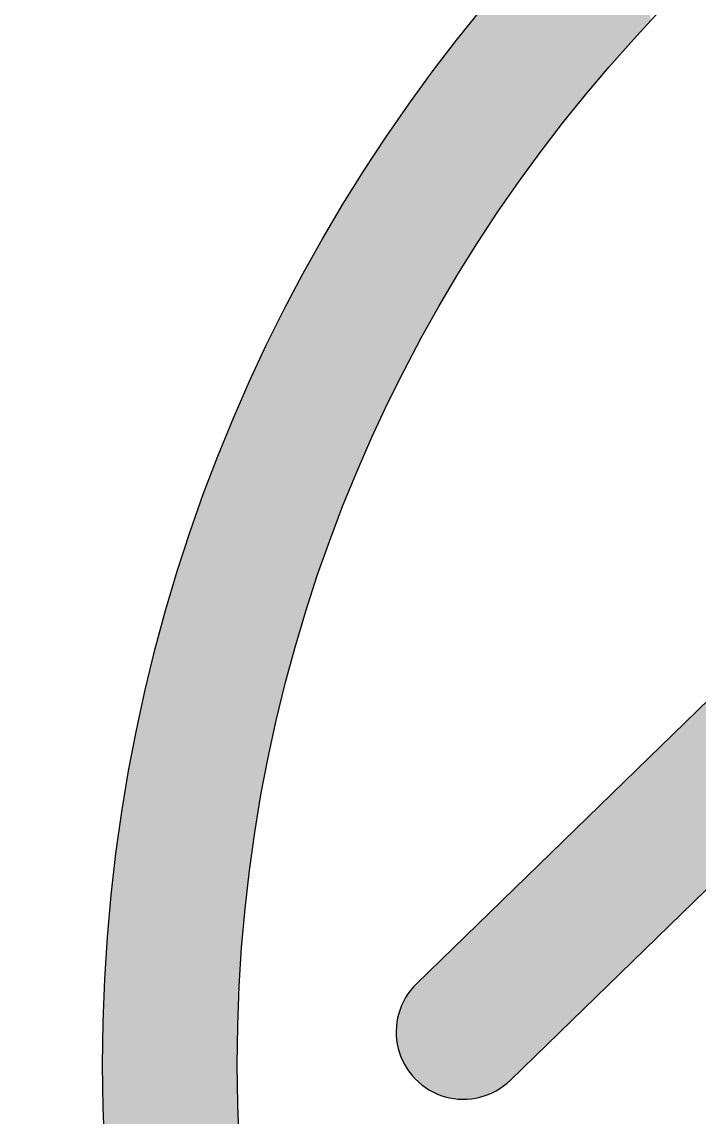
# Model space of a CAD drawing. Extents: x 39521 to 39941, y -9225 to -8631.
# Drawn here: x 39683.8887 to 39684.1906, y -9077.8748 to -9077.3864 of the extents above; entities that cross this region are included whole.
import ezdxf

# ---------------------------------------------------------------- set-up
doc = ezdxf.new("R2010")
doc.units = 0
doc.header["$LTSCALE"] = 7
doc.header["$MEASUREMENT"] = 0
doc.layers.add('D', color=2, linetype='CONTINUOUS')
doc.layers.add('DWG', color=7, linetype='CONTINUOUS')

msp = doc.modelspace()

# ---------------------------------------------------------------- linework, layer by layer
at = {"layer": 'D'}
msp.add_lwpolyline([(39684.25898, -9077.71002, 1), (39684.21714, -9077.66702), (39684.06465, -9077.81538, 1), (39684.10649, -9077.85839), (39684.25898, -9077.71002)], format="xyb", dxfattribs=at)
for radius in [0.74, 0.68]:
    msp.add_circle((39684.66468, -9077.85148), radius, dxfattribs=at)
for points in [[(39684.15962, -9077.39617), (39684.15515, -9077.31485), (39684.15962, -9077.31071)], [(39684.15962, -9077.39617), (39684.15962, -9077.31071), (39684.1692, -9077.38581)], [(39684.15515, -9077.40126), (39684.14801, -9077.3218), (39684.15515, -9077.31485)], [(39684.15515, -9077.40126), (39684.15515, -9077.31485), (39684.15962, -9077.39617)], [(39684.14801, -9077.40938), (39684.14143, -9077.32822), (39684.14801, -9077.3218)], [(39684.14801, -9077.40938), (39684.14801, -9077.3218), (39684.15515, -9077.40126)], [(39684.14143, -9077.41728), (39684.13676, -9077.333), (39684.14143, -9077.32822)], [(39684.14143, -9077.41728), (39684.14143, -9077.32822), (39684.14801, -9077.40938)], [(39684.13676, -9077.42288), (39684.12806, -9077.34194), (39684.13676, -9077.333)], [(39684.13676, -9077.42288), (39684.13676, -9077.333), (39684.14143, -9077.41728)], [(39684.12806, -9077.43389), (39684.12588, -9077.34429), (39684.12806, -9077.34194)], [(39684.12806, -9077.43389), (39684.12806, -9077.34194), (39684.13676, -9077.42288)], [(39684.12588, -9077.43664), (39684.11538, -9077.35564), (39684.12588, -9077.34429)], [(39684.12588, -9077.43664), (39684.12588, -9077.34429), (39684.12806, -9077.43389)], [(39684.11505, -9077.45111), (39684.10526, -9077.36715), (39684.11505, -9077.356)], [(39684.11538, -9077.45065), (39684.11505, -9077.356), (39684.11538, -9077.35564)], [(39684.11505, -9077.45111), (39684.11505, -9077.356), (39684.11538, -9077.45065)], [(39684.11538, -9077.45065), (39684.11538, -9077.35564), (39684.12588, -9077.43664)], [(39684.10526, -9077.4649), (39684.10242, -9077.37037), (39684.10526, -9077.36715)], [(39684.10526, -9077.4649), (39684.10526, -9077.36715), (39684.11505, -9077.45111)], [(39684.10242, -9077.46912), (39684.09553, -9077.37865), (39684.10242, -9077.37037)], [(39684.10242, -9077.46912), (39684.10242, -9077.37037), (39684.10526, -9077.4649)], [(39684.09553, -9077.47938), (39684.09018, -9077.38506), (39684.09553, -9077.37865)], [(39684.09553, -9077.47938), (39684.09553, -9077.37865), (39684.10242, -9077.46912)], [(39684.09018, -9077.48778), (39684.0862, -9077.3901), (39684.09018, -9077.38506)], [(39684.09018, -9077.48778), (39684.09018, -9077.38506), (39684.09553, -9077.47938)], [(39684.0862, -9077.49405), (39684.07834, -9077.40003), (39684.0862, -9077.3901)], [(39684.0862, -9077.49405), (39684.0862, -9077.3901), (39684.09018, -9077.48778)], [(39684.07727, -9077.50892), (39684.06875, -9077.41282), (39684.07727, -9077.40146)], [(39684.07834, -9077.50714), (39684.07727, -9077.40146), (39684.07834, -9077.40003)], [(39684.07727, -9077.50892), (39684.07727, -9077.40146), (39684.07834, -9077.50714)], [(39684.07834, -9077.50714), (39684.07834, -9077.40003), (39684.0862, -9077.49405)], [(39684.06691, -9077.52742), (39684.06065, -9077.4241), (39684.06691, -9077.41528)], [(39684.06875, -9077.52396), (39684.06691, -9077.41528), (39684.06875, -9077.41282)], [(39684.06691, -9077.52742), (39684.06691, -9077.41528), (39684.06875, -9077.52396)], [(39684.06875, -9077.52396), (39684.06875, -9077.41282), (39684.07727, -9077.50892)], [(39684.06065, -9077.53916), (39684.0559, -9077.43079), (39684.06065, -9077.4241)], [(39684.06065, -9077.53916), (39684.06065, -9077.4241), (39684.06691, -9077.52742)], [(39684.0559, -9077.54865), (39684.05297, -9077.43515), (39684.0559, -9077.43079)], [(39684.0559, -9077.54865), (39684.0559, -9077.43079), (39684.06065, -9077.53916)], [(39684.05297, -9077.55449), (39684.0457, -9077.44596), (39684.05297, -9077.43515)], [(39684.05297, -9077.55449), (39684.05297, -9077.43515), (39684.0559, -9077.54865)], [(39684.04531, -9077.57084), (39684.03885, -9077.4567), (39684.04531, -9077.44654)], [(39684.0457, -9077.56995), (39684.04531, -9077.44654), (39684.0457, -9077.44596)], [(39684.04531, -9077.57084), (39684.04531, -9077.44654), (39684.0457, -9077.56995)], [(39684.0457, -9077.56995), (39684.0457, -9077.44596), (39684.05297, -9077.55449)], [(39684.03885, -9077.58552), (39684.03515, -9077.46252), (39684.03885, -9077.4567)], [(39684.03885, -9077.58552), (39684.03885, -9077.4567), (39684.04531, -9077.57084)], [(39684.03515, -9077.59453), (39684.03243, -9077.46706), (39684.03515, -9077.46252)], [(39684.03515, -9077.59453), (39684.03515, -9077.46252), (39684.03885, -9077.58552)], [(39684.03243, -9077.60117), (39684.02643, -9077.47705), (39684.03243, -9077.46706)], [(39684.03243, -9077.60117), (39684.03243, -9077.46706), (39684.03515, -9077.59453)], [(39684.02544, -9077.61969), (39684.02084, -9077.48681), (39684.02544, -9077.4787)], [(39684.02643, -9077.6169), (39684.02544, -9077.4787), (39684.02643, -9077.47705)], [(39684.02544, -9077.61969), (39684.02544, -9077.4787), (39684.02643, -9077.6169)], [(39684.02643, -9077.6169), (39684.02643, -9077.47705), (39684.03243, -9077.60117)], [(39684.02084, -9077.63269), (39684.01617, -9077.49506), (39684.02084, -9077.48681)], [(39684.02084, -9077.63269), (39684.02084, -9077.48681), (39684.02544, -9077.61969)], [(39684.01568, -9077.64852), (39684.01093, -9077.50489), (39684.01568, -9077.49599)], [(39684.01617, -9077.64701), (39684.01568, -9077.49599), (39684.01617, -9077.49506)], [(39684.01568, -9077.64852), (39684.01568, -9077.49599), (39684.01617, -9077.64701)], [(39684.01617, -9077.64701), (39684.01617, -9077.49506), (39684.02084, -9077.63269)], [(39684.01093, -9077.66437), (39684.00735, -9077.5116), (39684.01093, -9077.50489)], [(39684.01093, -9077.66437), (39684.01093, -9077.50489), (39684.01568, -9077.64852)], [(39684.0066, -9077.68024), (39684.00268, -9077.52094), (39684.0066, -9077.51311)], [(39684.00735, -9077.67747), (39684.0066, -9077.51311), (39684.00735, -9077.5116)], [(39684.0066, -9077.68024), (39684.0066, -9077.51311), (39684.00735, -9077.67747)], [(39684.00735, -9077.67747), (39684.00735, -9077.5116), (39684.01093, -9077.66437)], [(39684.00268, -9077.6961), (39683.99916, -9077.52796), (39684.00268, -9077.52094)], [(39684.00268, -9077.6961), (39684.00268, -9077.52094), (39684.0066, -9077.68024)], [(39683.99899, -9077.71278), (39683.99604, -9077.53457), (39683.99899, -9077.52829)], [(39683.99916, -9077.71194), (39683.99899, -9077.52829), (39683.99916, -9077.52796)], [(39683.99899, -9077.71278), (39683.99899, -9077.52829), (39683.99916, -9077.71194)], [(39683.99916, -9077.71194), (39683.99916, -9077.52796), (39684.00268, -9077.6961)], [(39683.99604, -9077.72774), (39683.99331, -9077.54037), (39683.99604, -9077.53457)], [(39683.99604, -9077.72774), (39683.99604, -9077.53457), (39683.99899, -9077.71278)], [(39683.99331, -9077.7435), (39683.99108, -9077.54511), (39683.99331, -9077.54037)], [(39683.99331, -9077.7435), (39683.99331, -9077.54037), (39683.99604, -9077.72774)], [(39683.99097, -9077.75921), (39683.98902, -9077.54981), (39683.99097, -9077.54536)], [(39683.99108, -9077.75848), (39683.99097, -9077.54536), (39683.99108, -9077.54511)], [(39683.99097, -9077.75921), (39683.99097, -9077.54536), (39683.99108, -9077.75848)], [(39683.99108, -9077.75848), (39683.99108, -9077.54511), (39683.99331, -9077.7435)], [(39683.98902, -9077.77483), (39683.98744, -9077.55341), (39683.98902, -9077.54981)], [(39683.98902, -9077.77483), (39683.98902, -9077.54981), (39683.99097, -9077.75921)], [(39683.98536, -9077.82116), (39683.98485, -9077.55928), (39683.98536, -9077.55812)], [(39683.98622, -9077.80582), (39683.98536, -9077.55812), (39683.98622, -9077.55617)], [(39683.98536, -9077.82116), (39683.98536, -9077.55812), (39683.98622, -9077.80582)], [(39683.98744, -9077.79038), (39683.98622, -9077.55617), (39683.98744, -9077.55341)], [(39683.98622, -9077.80582), (39683.98622, -9077.55617), (39683.98744, -9077.79038)], [(39683.98744, -9077.79038), (39683.98744, -9077.55341), (39683.98902, -9077.77483)], [(39683.98363, -9078.14091), (39683.97664, -9077.57909), (39683.98363, -9077.56205)], [(39683.98468, -9078.1433), (39683.98363, -9077.56205), (39683.98468, -9077.55966)], [(39683.98363, -9078.14091), (39683.98363, -9077.56205), (39683.98468, -9078.1433)], [(39683.98485, -9077.83639), (39683.98468, -9077.55966), (39683.98485, -9077.55928)], [(39683.98468, -9077.85148), (39683.98468, -9077.55966), (39683.98485, -9077.83639)], [(39683.98485, -9077.83639), (39683.98485, -9077.55928), (39683.98536, -9077.82116)], [(39683.97664, -9078.12387), (39683.97011, -9077.59621), (39683.97664, -9077.57909)], [(39683.97664, -9078.12387), (39683.97664, -9077.57909), (39683.98363, -9078.14091)], [(39683.97011, -9078.10675), (39683.96403, -9077.61338), (39683.97011, -9077.59621)], [(39683.97011, -9078.10675), (39683.97011, -9077.59621), (39683.97664, -9078.12387)], [(39683.96403, -9078.08957), (39683.95842, -9077.63061), (39683.96403, -9077.61338)], [(39683.96403, -9078.08957), (39683.96403, -9077.61338), (39683.97011, -9078.10675)], [(39683.95842, -9078.07235), (39683.95325, -9077.64786), (39683.95842, -9077.63061)], [(39683.95842, -9078.07235), (39683.95842, -9077.63061), (39683.96403, -9078.08957)], [(39683.95325, -9078.0551), (39683.94853, -9077.66513), (39683.95325, -9077.64786)], [(39683.95325, -9078.0551), (39683.95325, -9077.64786), (39683.95842, -9078.07235)], [(39683.94853, -9078.03783), (39683.94426, -9077.68238), (39683.94853, -9077.66513)], [(39683.94853, -9078.03783), (39683.94853, -9077.66513), (39683.95325, -9078.0551)], [(39684.21714, -9077.75073), (39684.10649, -9077.77468), (39684.21714, -9077.66702)], [(39683.94426, -9078.02057), (39683.94043, -9077.69962), (39683.94426, -9077.68238)], [(39683.94426, -9078.02057), (39683.94426, -9077.68238), (39683.94853, -9078.03783)], [(39683.94043, -9078.00333), (39683.93704, -9077.71683), (39683.94043, -9077.69962)], [(39683.94043, -9078.00333), (39683.94043, -9077.69962), (39683.94426, -9078.02057)], [(39683.93704, -9077.98613), (39683.93407, -9077.73398), (39683.93704, -9077.71683)], [(39683.93704, -9077.98613), (39683.93704, -9077.71683), (39683.94043, -9078.00333)], [(39683.93407, -9077.96898), (39683.93153, -9077.75106), (39683.93407, -9077.73398)], [(39683.93407, -9077.96898), (39683.93407, -9077.73398), (39683.93704, -9077.98613)], [(39683.93153, -9077.95189), (39683.9294, -9077.76807), (39683.93153, -9077.75106)], [(39683.93153, -9077.95189), (39683.93153, -9077.75106), (39683.93407, -9077.96898)], [(39684.10649, -9077.85839), (39684.10649, -9077.77468), (39684.21714, -9077.75073)], [(39683.9294, -9077.93489), (39683.92768, -9077.78499), (39683.9294, -9077.76807)], [(39683.9294, -9077.93489), (39683.9294, -9077.76807), (39683.93153, -9077.95189)], [(39684.10338, -9077.86103), (39684.10281, -9077.77826), (39684.10338, -9077.7777)], [(39684.10393, -9077.86061), (39684.10338, -9077.7777), (39684.10393, -9077.77717)], [(39684.10338, -9077.86103), (39684.10338, -9077.7777), (39684.10393, -9077.86061)], [(39684.10447, -9077.86018), (39684.10393, -9077.77717), (39684.10447, -9077.77664)], [(39684.10393, -9077.86061), (39684.10393, -9077.77717), (39684.10447, -9077.86018)], [(39684.105, -9077.85975), (39684.10447, -9077.77664), (39684.105, -9077.77613)], [(39684.10447, -9077.86018), (39684.10447, -9077.77664), (39684.105, -9077.85975)], [(39684.10551, -9077.8593), (39684.105, -9077.77613), (39684.10551, -9077.77563)], [(39684.105, -9077.85975), (39684.105, -9077.77613), (39684.10551, -9077.8593)], [(39684.10601, -9077.85885), (39684.10551, -9077.77563), (39684.10601, -9077.77515)], [(39684.10551, -9077.8593), (39684.10551, -9077.77563), (39684.10601, -9077.85885)], [(39684.10649, -9077.85839), (39684.10601, -9077.77515), (39684.10649, -9077.77468)], [(39684.10601, -9077.85885), (39684.10601, -9077.77515), (39684.10649, -9077.85839)], [(39684.09846, -9077.86398), (39684.09779, -9077.78314), (39684.09846, -9077.78249)], [(39684.09912, -9077.86365), (39684.09846, -9077.78249), (39684.09912, -9077.78185)], [(39684.09846, -9077.86398), (39684.09846, -9077.78249), (39684.09912, -9077.86365)], [(39684.09976, -9077.86332), (39684.09912, -9077.78185), (39684.09976, -9077.78122)], [(39684.09912, -9077.86365), (39684.09912, -9077.78185), (39684.09976, -9077.86332)], [(39684.1004, -9077.86296), (39684.09976, -9077.78122), (39684.1004, -9077.7806)], [(39684.09976, -9077.86332), (39684.09976, -9077.78122), (39684.1004, -9077.86296)], [(39684.10102, -9077.8626), (39684.1004, -9077.7806), (39684.10102, -9077.78)], [(39684.1004, -9077.86296), (39684.1004, -9077.7806), (39684.10102, -9077.8626)], [(39684.10163, -9077.86222), (39684.10102, -9077.78), (39684.10163, -9077.7794)], [(39684.10102, -9077.8626), (39684.10102, -9077.78), (39684.10163, -9077.86222)], [(39684.10223, -9077.86184), (39684.10163, -9077.7794), (39684.10223, -9077.77882)], [(39684.10163, -9077.86222), (39684.10163, -9077.7794), (39684.10223, -9077.86184)], [(39684.10281, -9077.86144), (39684.10223, -9077.77882), (39684.10281, -9077.77826)], [(39684.10223, -9077.86184), (39684.10223, -9077.77882), (39684.10281, -9077.86144)], [(39684.10281, -9077.86144), (39684.10281, -9077.77826), (39684.10338, -9077.86103)], [(39683.92768, -9077.91797), (39683.92635, -9077.8018), (39683.92768, -9077.78499)], [(39683.92768, -9077.91797), (39683.92768, -9077.78499), (39683.9294, -9077.93489)], [(39684.09354, -9077.86581), (39684.09281, -9077.78799), (39684.09354, -9077.78727)], [(39684.09427, -9077.8656), (39684.09354, -9077.78727), (39684.09427, -9077.78656)], [(39684.09354, -9077.86581), (39684.09354, -9077.78727), (39684.09427, -9077.8656)], [(39684.095, -9077.86537), (39684.09427, -9077.78656), (39684.095, -9077.78586)], [(39684.09427, -9077.8656), (39684.09427, -9077.78656), (39684.095, -9077.86537)], [(39684.09571, -9077.86512), (39684.095, -9077.78586), (39684.09571, -9077.78517)], [(39684.095, -9077.86537), (39684.095, -9077.78586), (39684.09571, -9077.86512)], [(39684.09641, -9077.86486), (39684.09571, -9077.78517), (39684.09641, -9077.78448)], [(39684.09571, -9077.86512), (39684.09571, -9077.78517), (39684.09641, -9077.86486)], [(39684.0971, -9077.86458), (39684.09641, -9077.78448), (39684.0971, -9077.78381)], [(39684.09641, -9077.86486), (39684.09641, -9077.78448), (39684.0971, -9077.86458)], [(39684.09779, -9077.86429), (39684.0971, -9077.78381), (39684.09779, -9077.78314)], [(39684.0971, -9077.86458), (39684.0971, -9077.78381), (39684.09779, -9077.86429)], [(39684.09779, -9077.86429), (39684.09779, -9077.78314), (39684.09846, -9077.86398)], [(39684.08826, -9077.86677), (39684.08748, -9077.79317), (39684.08826, -9077.79242)], [(39684.08903, -9077.86669), (39684.08826, -9077.79242), (39684.08903, -9077.79167)], [(39684.08826, -9077.86677), (39684.08826, -9077.79242), (39684.08903, -9077.86669)], [(39684.08979, -9077.86659), (39684.08903, -9077.79167), (39684.08979, -9077.79092)], [(39684.08903, -9077.86669), (39684.08903, -9077.79167), (39684.08979, -9077.86659)], [(39684.09055, -9077.86647), (39684.08979, -9077.79092), (39684.09055, -9077.79018)], [(39684.08979, -9077.86659), (39684.08979, -9077.79092), (39684.09055, -9077.86647)], [(39684.09131, -9077.86633), (39684.09055, -9077.79018), (39684.09131, -9077.78944)], [(39684.09055, -9077.86647), (39684.09055, -9077.79018), (39684.09131, -9077.86633)], [(39684.09206, -9077.86618), (39684.09131, -9077.78944), (39684.09206, -9077.78871)], [(39684.09131, -9077.86633), (39684.09131, -9077.78944), (39684.09206, -9077.86618)], [(39684.09281, -9077.866), (39684.09206, -9077.78871), (39684.09281, -9077.78799)], [(39684.09206, -9077.86618), (39684.09206, -9077.78871), (39684.09281, -9077.866)], [(39684.09281, -9077.866), (39684.09281, -9077.78799), (39684.09354, -9077.86581)], [(39684.0836, -9077.86682), (39684.08283, -9077.79769), (39684.0836, -9077.79694)], [(39684.08438, -9077.86686), (39684.0836, -9077.79694), (39684.08438, -9077.79619)], [(39684.0836, -9077.86682), (39684.0836, -9077.79694), (39684.08438, -9077.86686)], [(39684.08516, -9077.86688), (39684.08438, -9077.79619), (39684.08516, -9077.79543)], [(39684.08438, -9077.86686), (39684.08438, -9077.79619), (39684.08516, -9077.86688)], [(39684.08593, -9077.86688), (39684.08516, -9077.79543), (39684.08593, -9077.79468)], [(39684.08516, -9077.86688), (39684.08516, -9077.79543), (39684.08593, -9077.86688)], [(39684.08671, -9077.86687), (39684.08593, -9077.79468), (39684.08671, -9077.79392)], [(39684.08593, -9077.86688), (39684.08593, -9077.79468), (39684.08671, -9077.86687)], [(39684.08748, -9077.86683), (39684.08671, -9077.79392), (39684.08748, -9077.79317)], [(39684.08671, -9077.86687), (39684.08671, -9077.79392), (39684.08748, -9077.86683)], [(39684.08748, -9077.86683), (39684.08748, -9077.79317), (39684.08826, -9077.86677)], [(39683.92635, -9077.90116), (39683.92542, -9077.81849), (39683.92635, -9077.8018)], [(39683.92635, -9077.90116), (39683.92635, -9077.8018), (39683.92768, -9077.91797)], [(39684.07827, -9077.86599), (39684.07753, -9077.80285), (39684.07827, -9077.80213)], [(39684.07902, -9077.86616), (39684.07827, -9077.80213), (39684.07902, -9077.8014)], [(39684.07827, -9077.86599), (39684.07827, -9077.80213), (39684.07902, -9077.86616)], [(39684.07977, -9077.86632), (39684.07902, -9077.8014), (39684.07977, -9077.80067)], [(39684.07902, -9077.86616), (39684.07902, -9077.8014), (39684.07977, -9077.86632)], [(39684.08053, -9077.86646), (39684.07977, -9077.80067), (39684.08053, -9077.79993)], [(39684.07977, -9077.86632), (39684.07977, -9077.80067), (39684.08053, -9077.86646)], [(39684.08129, -9077.86658), (39684.08053, -9077.79993), (39684.08129, -9077.79919)], [(39684.08053, -9077.86646), (39684.08053, -9077.79993), (39684.08129, -9077.86658)], [(39684.08206, -9077.86668), (39684.08129, -9077.79919), (39684.08206, -9077.79844)], [(39684.08129, -9077.86658), (39684.08129, -9077.79919), (39684.08206, -9077.86668)], [(39684.08283, -9077.86676), (39684.08206, -9077.79844), (39684.08283, -9077.79769)], [(39684.08206, -9077.86668), (39684.08206, -9077.79844), (39684.08283, -9077.86676)], [(39684.08283, -9077.86676), (39684.08283, -9077.79769), (39684.0836, -9077.86682)], [(39684.07328, -9077.86425), (39684.0726, -9077.80765), (39684.07328, -9077.80699)], [(39684.07396, -9077.86455), (39684.07328, -9077.80699), (39684.07396, -9077.80632)], [(39684.07328, -9077.86425), (39684.07328, -9077.80699), (39684.07396, -9077.86455)], [(39684.07466, -9077.86483), (39684.07396, -9077.80632), (39684.07466, -9077.80565)], [(39684.07396, -9077.86455), (39684.07396, -9077.80632), (39684.07466, -9077.86483)], [(39684.07536, -9077.8651), (39684.07466, -9077.80565), (39684.07536, -9077.80496)], [(39684.07466, -9077.86483), (39684.07466, -9077.80565), (39684.07536, -9077.8651)], [(39684.07608, -9077.86535), (39684.07536, -9077.80496), (39684.07608, -9077.80427)], [(39684.07536, -9077.8651), (39684.07536, -9077.80496), (39684.07608, -9077.86535)], [(39684.0768, -9077.86558), (39684.07608, -9077.80427), (39684.0768, -9077.80356)], [(39684.07608, -9077.86535), (39684.07608, -9077.80427), (39684.0768, -9077.86558)], [(39684.07753, -9077.86579), (39684.0768, -9077.80356), (39684.07753, -9077.80285)], [(39684.0768, -9077.86558), (39684.0768, -9077.80356), (39684.07753, -9077.86579)], [(39684.07753, -9077.86579), (39684.07753, -9077.80285), (39684.07827, -9077.86599)], [(39684.06823, -9077.86137), (39684.06766, -9077.81245), (39684.06823, -9077.8119)], [(39684.06882, -9077.86177), (39684.06823, -9077.8119), (39684.06882, -9077.81133)], [(39684.06823, -9077.86137), (39684.06823, -9077.8119), (39684.06882, -9077.86177)], [(39684.06941, -9077.86217), (39684.06882, -9077.81133), (39684.06941, -9077.81075)], [(39684.06882, -9077.86177), (39684.06882, -9077.81133), (39684.06941, -9077.86217)], [(39684.07003, -9077.86255), (39684.06941, -9077.81075), (39684.07003, -9077.81015)], [(39684.06941, -9077.86217), (39684.06941, -9077.81075), (39684.07003, -9077.86255)], [(39684.07065, -9077.86292), (39684.07003, -9077.81015), (39684.07065, -9077.80954)], [(39684.07003, -9077.86255), (39684.07003, -9077.81015), (39684.07065, -9077.86292)], [(39684.07129, -9077.86327), (39684.07065, -9077.80954), (39684.07129, -9077.80892)], [(39684.07065, -9077.86292), (39684.07065, -9077.80954), (39684.07129, -9077.86327)], [(39684.07194, -9077.86361), (39684.07129, -9077.80892), (39684.07194, -9077.80829)], [(39684.07129, -9077.86327), (39684.07129, -9077.80892), (39684.07194, -9077.86361)], [(39684.0726, -9077.86394), (39684.07194, -9077.80829), (39684.0726, -9077.80765)], [(39684.07194, -9077.86361), (39684.07194, -9077.80829), (39684.0726, -9077.86394)], [(39684.0726, -9077.86394), (39684.0726, -9077.80765), (39684.07328, -9077.86425)], [(39684.06315, -9077.85683), (39684.0628, -9077.81735), (39684.06315, -9077.81695)], [(39684.06325, -9077.85693), (39684.06315, -9077.81695), (39684.06325, -9077.81684)], [(39684.06315, -9077.85683), (39684.06315, -9077.81695), (39684.06325, -9077.85693)], [(39684.06361, -9077.85732), (39684.06325, -9077.81684), (39684.06361, -9077.81645)], [(39684.06325, -9077.85693), (39684.06325, -9077.81684), (39684.06361, -9077.85732)], [(39684.06371, -9077.85743), (39684.06361, -9077.81645), (39684.06371, -9077.81634)], [(39684.06361, -9077.85732), (39684.06361, -9077.81645), (39684.06371, -9077.85743)], [(39684.06407, -9077.85781), (39684.06371, -9077.81634), (39684.06407, -9077.81597)], [(39684.06371, -9077.85743), (39684.06371, -9077.81634), (39684.06407, -9077.85781)], [(39684.06418, -9077.85792), (39684.06407, -9077.81597), (39684.06418, -9077.81585)], [(39684.06407, -9077.85781), (39684.06407, -9077.81597), (39684.06418, -9077.85792)], [(39684.06453, -9077.85828), (39684.06418, -9077.81585), (39684.06453, -9077.8155)], [(39684.06418, -9077.85792), (39684.06418, -9077.81585), (39684.06453, -9077.85828)], [(39684.06465, -9077.85839), (39684.06453, -9077.8155), (39684.06465, -9077.81538)], [(39684.06453, -9077.85828), (39684.06453, -9077.8155), (39684.06465, -9077.85839)], [(39684.06502, -9077.85874), (39684.06465, -9077.81538), (39684.06502, -9077.81502)], [(39684.06465, -9077.85839), (39684.06465, -9077.81538), (39684.06502, -9077.85874)], [(39684.06552, -9077.8592), (39684.06502, -9077.81502), (39684.06552, -9077.81454)], [(39684.06502, -9077.85874), (39684.06502, -9077.81502), (39684.06552, -9077.8592)], [(39684.06603, -9077.85965), (39684.06552, -9077.81454), (39684.06603, -9077.81404)], [(39684.06552, -9077.8592), (39684.06552, -9077.81454), (39684.06603, -9077.85965)], [(39684.06656, -9077.8601), (39684.06603, -9077.81404), (39684.06656, -9077.81352)], [(39684.06603, -9077.85965), (39684.06603, -9077.81404), (39684.06656, -9077.8601)], [(39684.0671, -9077.86053), (39684.06656, -9077.81352), (39684.0671, -9077.813)], [(39684.06656, -9077.8601), (39684.06656, -9077.81352), (39684.0671, -9077.86053)], [(39684.06766, -9077.86096), (39684.0671, -9077.813), (39684.06766, -9077.81245)], [(39684.0671, -9077.86053), (39684.0671, -9077.813), (39684.06766, -9077.86096)], [(39684.06766, -9077.86096), (39684.06766, -9077.81245), (39684.06823, -9077.86137)], [(39683.92542, -9077.88447), (39683.92487, -9077.83505), (39683.92542, -9077.81849)], [(39683.92542, -9077.88447), (39683.92542, -9077.81849), (39683.92635, -9077.90116)], [(39684.05954, -9077.8518), (39684.05949, -9077.82206), (39684.05954, -9077.82197)], [(39684.05985, -9077.85234), (39684.05954, -9077.82197), (39684.05985, -9077.82144)], [(39684.05954, -9077.8518), (39684.05954, -9077.82197), (39684.05985, -9077.85234)], [(39684.05991, -9077.85243), (39684.05985, -9077.82144), (39684.05991, -9077.82135)], [(39684.05985, -9077.85234), (39684.05985, -9077.82144), (39684.05991, -9077.85243)], [(39684.06023, -9077.85295), (39684.05991, -9077.82135), (39684.06023, -9077.82083)], [(39684.05991, -9077.85243), (39684.05991, -9077.82135), (39684.06023, -9077.85295)], [(39684.06029, -9077.85304), (39684.06023, -9077.82083), (39684.06029, -9077.82073)], [(39684.06023, -9077.85295), (39684.06023, -9077.82083), (39684.06029, -9077.85304)], [(39684.06062, -9077.85355), (39684.06029, -9077.82073), (39684.06062, -9077.82023)], [(39684.06029, -9077.85304), (39684.06029, -9077.82073), (39684.06062, -9077.85355)], [(39684.06068, -9077.85364), (39684.06062, -9077.82023), (39684.06068, -9077.82014)], [(39684.06062, -9077.85355), (39684.06062, -9077.82023), (39684.06068, -9077.85364)], [(39684.06102, -9077.85413), (39684.06068, -9077.82014), (39684.06102, -9077.81965)], [(39684.06068, -9077.85364), (39684.06068, -9077.82014), (39684.06102, -9077.85413)], [(39684.06108, -9077.85422), (39684.06102, -9077.81965), (39684.06108, -9077.81955)], [(39684.06102, -9077.85413), (39684.06102, -9077.81965), (39684.06108, -9077.85422)], [(39684.06143, -9077.8547), (39684.06108, -9077.81955), (39684.06143, -9077.81908)], [(39684.06108, -9077.85422), (39684.06108, -9077.81955), (39684.06143, -9077.8547)], [(39684.0615, -9077.85479), (39684.06143, -9077.81908), (39684.0615, -9077.81898)], [(39684.06143, -9077.8547), (39684.06143, -9077.81908), (39684.0615, -9077.85479)], [(39684.06184, -9077.85525), (39684.0615, -9077.81898), (39684.06184, -9077.81853)], [(39684.0615, -9077.85479), (39684.0615, -9077.81898), (39684.06184, -9077.85525)], [(39684.06192, -9077.85535), (39684.06184, -9077.81853), (39684.06192, -9077.81842)], [(39684.06184, -9077.85525), (39684.06184, -9077.81853), (39684.06192, -9077.85535)], [(39684.06227, -9077.85579), (39684.06192, -9077.81842), (39684.06227, -9077.81799)], [(39684.06192, -9077.85535), (39684.06192, -9077.81842), (39684.06227, -9077.85579)], [(39684.06236, -9077.85589), (39684.06227, -9077.81799), (39684.06236, -9077.81788)], [(39684.06227, -9077.85579), (39684.06227, -9077.81799), (39684.06236, -9077.85589)], [(39684.06271, -9077.85632), (39684.06236, -9077.81788), (39684.06271, -9077.81746)], [(39684.06236, -9077.85589), (39684.06236, -9077.81788), (39684.06271, -9077.85632)], [(39684.0628, -9077.85642), (39684.06271, -9077.81746), (39684.0628, -9077.81735)], [(39684.06271, -9077.85632), (39684.06271, -9077.81746), (39684.0628, -9077.85642)], [(39684.0628, -9077.85642), (39684.0628, -9077.81735), (39684.06315, -9077.85683)], [(39684.05733, -9077.84703), (39684.05711, -9077.8274), (39684.05733, -9077.82675)], [(39684.05736, -9077.84709), (39684.05733, -9077.82675), (39684.05736, -9077.82668)], [(39684.05733, -9077.84703), (39684.05733, -9077.82675), (39684.05736, -9077.84709)], [(39684.0576, -9077.84773), (39684.05736, -9077.82668), (39684.0576, -9077.82605)], [(39684.05736, -9077.84709), (39684.05736, -9077.82668), (39684.0576, -9077.84773)], [(39684.05762, -9077.8478), (39684.0576, -9077.82605), (39684.05762, -9077.82597)], [(39684.0576, -9077.84773), (39684.0576, -9077.82605), (39684.05762, -9077.8478)], [(39684.05787, -9077.84842), (39684.05762, -9077.82597), (39684.05787, -9077.82535)], [(39684.05762, -9077.8478), (39684.05762, -9077.82597), (39684.05787, -9077.84842)], [(39684.0579, -9077.84849), (39684.05787, -9077.82535), (39684.0579, -9077.82528)], [(39684.05787, -9077.84842), (39684.05787, -9077.82535), (39684.0579, -9077.84849)], [(39684.05817, -9077.84911), (39684.0579, -9077.82528), (39684.05817, -9077.82467)], [(39684.0579, -9077.84849), (39684.0579, -9077.82528), (39684.05817, -9077.84911)], [(39684.0582, -9077.84918), (39684.05817, -9077.82467), (39684.0582, -9077.82459)], [(39684.05817, -9077.84911), (39684.05817, -9077.82467), (39684.0582, -9077.84918)], [(39684.05848, -9077.84978), (39684.0582, -9077.82459), (39684.05848, -9077.824)], [(39684.0582, -9077.84918), (39684.0582, -9077.82459), (39684.05848, -9077.84978)], [(39684.05851, -9077.84985), (39684.05848, -9077.824), (39684.05851, -9077.82392)], [(39684.05848, -9077.84978), (39684.05848, -9077.824), (39684.05851, -9077.84985)], [(39684.0588, -9077.85044), (39684.05851, -9077.82392), (39684.0588, -9077.82334)], [(39684.05851, -9077.84985), (39684.05851, -9077.82392), (39684.0588, -9077.85044)], [(39684.05884, -9077.85051), (39684.0588, -9077.82334), (39684.05884, -9077.82326)], [(39684.0588, -9077.85044), (39684.0588, -9077.82334), (39684.05884, -9077.85051)], [(39684.05914, -9077.85108), (39684.05884, -9077.82326), (39684.05914, -9077.82269)], [(39684.05884, -9077.85051), (39684.05884, -9077.82326), (39684.05914, -9077.85108)], [(39684.05918, -9077.85116), (39684.05914, -9077.82269), (39684.05918, -9077.82261)], [(39684.05914, -9077.85108), (39684.05914, -9077.82269), (39684.05918, -9077.85116)], [(39684.05949, -9077.85172), (39684.05918, -9077.82261), (39684.05949, -9077.82206)], [(39684.05918, -9077.85116), (39684.05918, -9077.82261), (39684.05949, -9077.85172)], [(39684.05949, -9077.85172), (39684.05949, -9077.82206), (39684.05954, -9077.8518)], [(39684.05612, -9077.84263), (39684.05599, -9077.83185), (39684.05612, -9077.83115)], [(39684.05613, -9077.84268), (39684.05612, -9077.83115), (39684.05613, -9077.83109)], [(39684.05612, -9077.84263), (39684.05612, -9077.83115), (39684.05613, -9077.84268)], [(39684.05628, -9077.84338), (39684.05613, -9077.83109), (39684.05628, -9077.8304)], [(39684.05613, -9077.84268), (39684.05613, -9077.83109), (39684.05628, -9077.84338)], [(39684.05629, -9077.84343), (39684.05628, -9077.8304), (39684.05629, -9077.83034)], [(39684.05628, -9077.84338), (39684.05628, -9077.8304), (39684.05629, -9077.84343)], [(39684.05645, -9077.84413), (39684.05629, -9077.83034), (39684.05645, -9077.82965)], [(39684.05629, -9077.84343), (39684.05629, -9077.83034), (39684.05645, -9077.84413)], [(39684.05647, -9077.84418), (39684.05645, -9077.82965), (39684.05647, -9077.82959)], [(39684.05645, -9077.84413), (39684.05645, -9077.82965), (39684.05647, -9077.84418)], [(39684.05665, -9077.84486), (39684.05647, -9077.82959), (39684.05665, -9077.82891)], [(39684.05647, -9077.84418), (39684.05647, -9077.82959), (39684.05665, -9077.84486)], [(39684.05666, -9077.84492), (39684.05665, -9077.82891), (39684.05666, -9077.82885)], [(39684.05665, -9077.84486), (39684.05665, -9077.82891), (39684.05666, -9077.84492)], [(39684.05686, -9077.84559), (39684.05666, -9077.82885), (39684.05686, -9077.82818)], [(39684.05666, -9077.84492), (39684.05666, -9077.82885), (39684.05686, -9077.84559)], [(39684.05688, -9077.84565), (39684.05686, -9077.82818), (39684.05688, -9077.82812)], [(39684.05686, -9077.84559), (39684.05686, -9077.82818), (39684.05688, -9077.84565)], [(39684.05709, -9077.84632), (39684.05688, -9077.82812), (39684.05709, -9077.82746)], [(39684.05688, -9077.84565), (39684.05688, -9077.82812), (39684.05709, -9077.84632)], [(39684.05711, -9077.84638), (39684.05709, -9077.82746), (39684.05711, -9077.8274)], [(39684.05709, -9077.84632), (39684.05709, -9077.82746), (39684.05711, -9077.84638)], [(39684.05711, -9077.84638), (39684.05711, -9077.8274), (39684.05733, -9077.84703)], [(39683.92487, -9077.8679), (39683.92468, -9077.85148), (39683.92487, -9077.83505)], [(39683.92487, -9077.8679), (39683.92487, -9077.83505), (39683.92542, -9077.88447)], [(39684.05559, -9077.83803), (39684.05557, -9077.83648), (39684.05559, -9077.83577)], [(39684.05557, -9077.83728), (39684.05557, -9077.83648), (39684.05559, -9077.83803)], [(39684.05557, -9077.83728), (39684.05557, -9077.83725), (39684.05557, -9077.83648)], [(39684.05563, -9077.8388), (39684.05559, -9077.8357), (39684.05563, -9077.83498)], [(39684.05559, -9077.83806), (39684.05559, -9077.8357), (39684.05563, -9077.8388)], [(39684.05559, -9077.83806), (39684.05559, -9077.83577), (39684.05559, -9077.8357)], [(39684.05559, -9077.83803), (39684.05559, -9077.83577), (39684.05559, -9077.83806)], [(39684.05569, -9077.83958), (39684.05563, -9077.83492), (39684.05569, -9077.83421)], [(39684.05563, -9077.83884), (39684.05563, -9077.83492), (39684.05569, -9077.83958)], [(39684.05563, -9077.83884), (39684.05563, -9077.83498), (39684.05563, -9077.83492)], [(39684.05563, -9077.8388), (39684.05563, -9077.83498), (39684.05563, -9077.83884)], [(39684.05577, -9077.84035), (39684.05569, -9077.83415), (39684.05577, -9077.83343)], [(39684.05569, -9077.83962), (39684.05569, -9077.83415), (39684.05577, -9077.84035)], [(39684.05569, -9077.83962), (39684.05569, -9077.83421), (39684.05569, -9077.83415)], [(39684.05569, -9077.83958), (39684.05569, -9077.83421), (39684.05569, -9077.83962)], [(39684.05587, -9077.84111), (39684.05577, -9077.83338), (39684.05587, -9077.83267)], [(39684.05577, -9077.84039), (39684.05577, -9077.83338), (39684.05587, -9077.84111)], [(39684.05577, -9077.84039), (39684.05577, -9077.83343), (39684.05577, -9077.83338)], [(39684.05577, -9077.84035), (39684.05577, -9077.83343), (39684.05577, -9077.84039)], [(39684.05599, -9077.84187), (39684.05587, -9077.83261), (39684.05599, -9077.8319)], [(39684.05587, -9077.84116), (39684.05587, -9077.83261), (39684.05599, -9077.84187)], [(39684.05587, -9077.84116), (39684.05587, -9077.83267), (39684.05587, -9077.83261)], [(39684.05587, -9077.84111), (39684.05587, -9077.83267), (39684.05587, -9077.84116)], [(39684.05599, -9077.84192), (39684.05599, -9077.83185), (39684.05612, -9077.84263)], [(39684.05599, -9077.84192), (39684.05599, -9077.8319), (39684.05599, -9077.83185)], [(39684.05599, -9077.84187), (39684.05599, -9077.8319), (39684.05599, -9077.84192)], [(39683.98485, -9078.14368), (39683.98468, -9077.85148), (39683.98485, -9077.86657)], [(39683.98468, -9078.1433), (39683.98468, -9077.85148), (39683.98485, -9078.14368)], [(39683.98536, -9078.14484), (39683.98485, -9077.86657), (39683.98536, -9077.88179)], [(39683.98485, -9078.14368), (39683.98485, -9077.86657), (39683.98536, -9078.14484)]]:
    msp.add_solid(points, dxfattribs=at)
at = {"layer": 'DWG'}
for radius in [6.5, 6.3]:
    msp.add_circle((39688.80112, -9081.32261), radius, dxfattribs=at)

doc.saveas('drawing.dxf')
